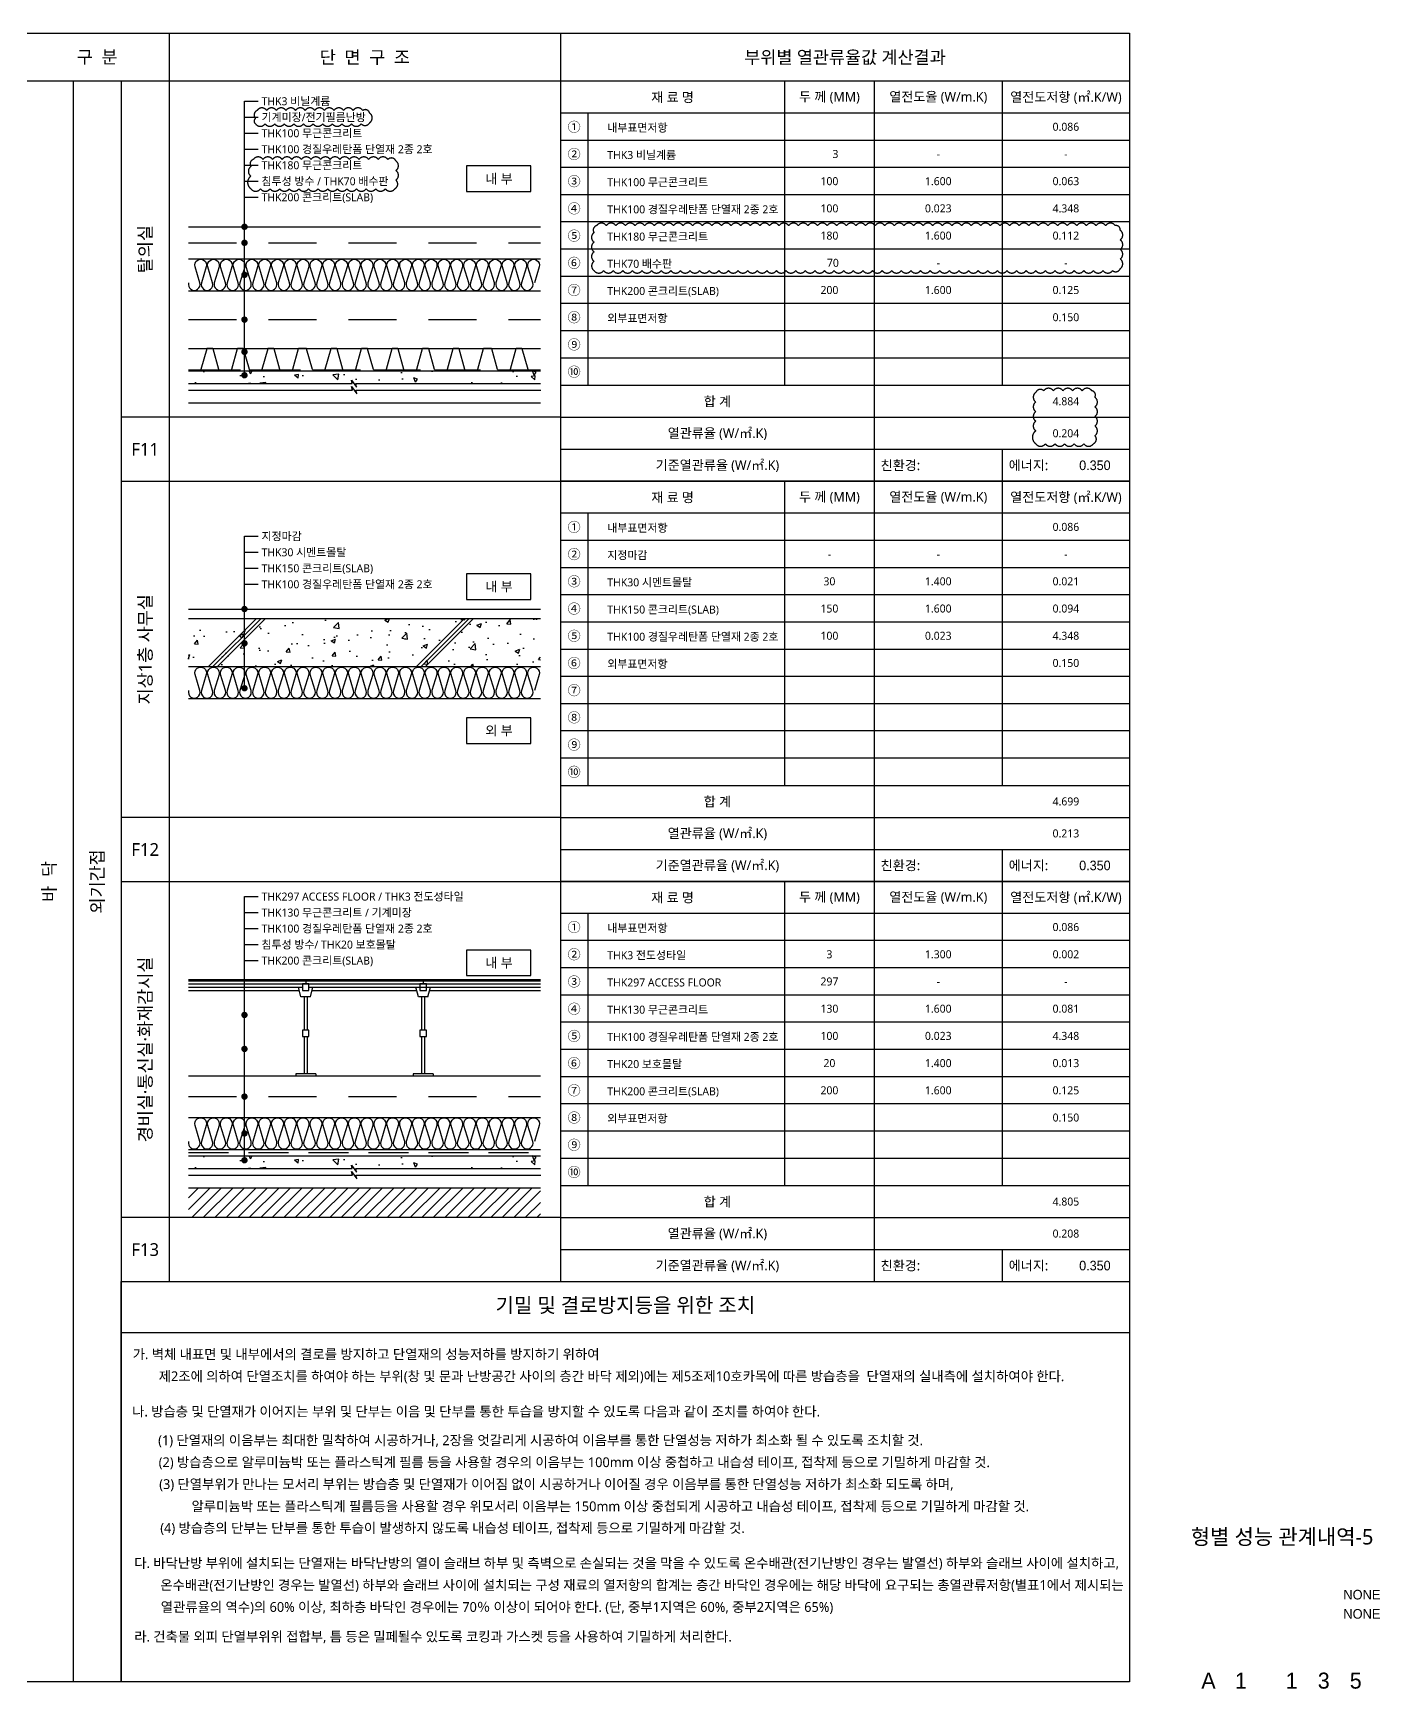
# Model space of a CAD drawing. Header units: millimetres. Extents: x 17329847 to 17386789, y -19727600 to -19720590.
# Drawn here: x 17366162 to 17370369, y -19726992 to -19721819 of the extents above; entities that cross this region are included whole.
import ezdxf
from ezdxf.enums import TextEntityAlignment as Align

# ---------------------------------------------------------------- set-up
doc = ezdxf.new("R2010")
doc.units = ezdxf.units.MM
doc.header["$LTSCALE"] = 100
doc.header["$MEASUREMENT"] = 0
for name, pattern in [('ACAD_ISO03W100', [30, 12, -18]), ('HID', [2.5, 1.5, -1]), ('HIDDEN', [0.375, 0.25, -0.125])]:
    doc.linetypes.add(name, pattern=pattern)
doc.layers.get('0').update_dxf_attribs({"linetype": 'CONTINUOUS'})
doc.layers.add('___2001120_친환경(대일) 수정사항', color=7, linetype='CONTINUOUS', true_color=0xf26722, plot=False)
for name, color, linetype in [('AA-MKXM', 7, 'CONTINUOUS'), ('AA-XXXX-TEXT', 3, 'CONTINUOUS'), ('ACCESS FLOOR', 9, 'CONTINUOUS'), ("CON'C", 2, 'CONTINUOUS'), ('FIN', 6, 'CONTINUOUS'), ('HAT', 253, 'CONTINUOUS'), ('INS', 8, 'CONTINUOUS'), ('LEADER', 7, 'CONTINUOUS'), ('SYM', 7, 'CONTINUOUS'), ('TEXT', 3, 'CONTINUOUS'), ('TEXT(실명)', 7, 'CONTINUOUS'), ('TEXT-TITLE', 6, 'CONTINUOUS'), ('TEXT-기입', 6, 'CONTINUOUS'), ('TEXT1-일반글씨', 3, 'CONTINUOUS'), ('TEXT2-제목', 7, 'CONTINUOUS'), ('wire-meshes', 1, 'CONTINUOUS'), ('도면폼', 7, 'CONTINUOUS'), ('방수', 1, 'HIDDEN'), ('배수판', 5, 'CONTINUOUS')]:
    doc.layers.add(name, color=color, linetype=linetype)
doc.layers.add('VE변경사항적용-20220616', color=10, linetype='CONTINUOUS', plot=False)
doc.styles.add('@나눔바른고딕', font='NanumBarunGothic.ttf')
doc.styles.add('CGS', font='cgse', dxfattribs={"bigfont": 'cgs'})
doc.styles.add('굴림', font='')
doc.styles.add('나눔바른고딕', font='NanumBarunGothic.ttf')
doc.styles.get('굴림').set_extended_font_data('Gulim')

# ---------------------------------------------------------------- blocks, each defined once
blk = doc.blocks.new('BOX1')
at = {"layer": '도면폼', "ltscale": 1000}
blk.add_line((1777.5, 1250), (0, 1250), dxfattribs=at)
at = {"layer": '도면폼', "color": 4, "ltscale": 1000}
for p, q in [((700, 1250), (700, 300)), ((980, 1250), (980, 0)), ((1380, 1250), (1380, 300)), ((1777.5, 1150), (0, 1150)), ((85, 1150), (85, 300)), ((0, 300), (1777.5, 300)), ((0, 200), (1777.5, 200)), ((0, 100), (1777.5, 100)), ((1380, 100), (1380, 0))]:
    blk.add_line(p, q, dxfattribs=at)
at = {"layer": '도면폼', "color": 8}
for p, q in [((1777.5, 1065), (0, 1065)), ((1777.5, 980), (0, 980)), ((1777.5, 895), (0, 895)), ((1777.5, 810), (0, 810)), ((1777.5, 725), (0, 725)), ((1777.5, 640), (0, 640)), ((1777.5, 555), (0, 555)), ((1777.5, 470), (0, 470)), ((1777.5, 385), (0, 385))]:
    blk.add_line(p, q, dxfattribs=at)
at = {"layer": 'TEXT1-일반글씨', "style": '나눔바른고딕'}
for s, p in [('재 료 명', (350, 1200)), ('두 께 (MM)', (840, 1200)), ('열전도율 (W/m.K)', (1180, 1200)), ('열전도저항 (㎡.K/W)', (1578.8, 1200)), ('①', (42.5, 1107.5)), ('②', (42.5, 1022.5)), ('③', (42.5, 937.5)), ('④', (42.5, 852.5)), ('⑤', (42.5, 767.5)), ('⑥', (42.5, 682.5)), ('⑦', (42.5, 597.5)), ('⑧', (42.5, 512.5)), ('⑨', (42.5, 427.5)), ('⑩', (42.5, 342.5)), ('합 계', (490, 250)), ('열관류율 (W/㎡.K)', (490, 150)), ('기준열관류율 (W/㎡.K)', (490, 50))]:
    blk.add_text(s, height=30, dxfattribs=at).set_placement(p, align=Align.MIDDLE)
for s, p in [('친환경:', (1000, 50)), ('에너지:', (1400, 50))]:
    blk.add_text(s, height=30, dxfattribs=at).set_placement(p, align=Align.MIDDLE_LEFT)

msp = doc.modelspace()

# ---------------------------------------------------------------- hatches: boundary and pattern name
at = {"layer": 'HAT', "linetype": 'Continuous'}
h = msp.add_hatch(dxfattribs=at)
h.set_pattern_fill('AR-CONC', color=256, scale=20, angle=90, style=0)
h.set_pattern_definition([(140, (17423896.49, -19683184.94), (12.55043, 143.45204), [15, -165]), (85, (17423896.49, -19683184.94), (-150.43843, -27.75027), [12, -132]), (190.4514, (17423897.54, -19683172.98), (-137.8879, 115.70188), [12.74804, -140.22842]), (136.1842, (17423856.49, -19683184.94), (33.1038, 213.4482), [22.5, -247.5]), (186.6356, (17423859.25, -19683167.15), (-194.8236, 186.93254), [19.12206, -210.3426]), (81.1842, (17423856.5, -19683184.94), (-194.8237, 186.9324), [18, -198]), (111, (17423866.49, -19683164.94), (80.52378, 119.38141), [15, -165]), (56, (17423866.49, -19683164.94), (-145.03, 48.66307), [12, -132]), (161.4514, (17423873.2, -19683154.99), (-64.5061, 168.04453), [12.74804, -140.22842]), (127.5, (17423896.49, -19683184.94), (-66.57877, 2.43197), [0, -130.4, 0, -134, 0, -132.5]), (97.5, (17423896.49, -19683184.94), (-78.88234, 52.61391), [0, -76.4, 0, -127.4, 0, -50.5]), (57.5, (17423896.49, -19683229.54), (4.510974, 106.764487), [0, -50, 0, -156, 0, -207]), (47.5, (17423896.49, -19683249.54), (-20.021, 116.63723), [0, -65, 0, -103.6, 0, -147])])
h.paths.add_polyline_path([(17367170, -19722914), (17367747.4, -19722914), (17367747.4, -19722874.3), (17366647.4, -19722874.3), (17366647.4, -19722914), (17367159.2, -19722914), (17367156.5, -19722903), (17367172.7, -19722925)])
h = msp.add_hatch(dxfattribs=at)
h.set_pattern_fill('AR-CONC', color=256, scale=20, style=0)
h.set_pattern_definition([(50, (17407724.85, -19781046.85), (143.45204, -12.55043), [15, -165]), (355, (17407724.85, -19781046.85), (-27.75027, 150.43843), [12, -132]), (100.4514, (17407736.81, -19781047.9), (115.70188, 137.8879), [12.74804, -140.22842]), (46.1842, (17407724.85, -19781006.85), (213.4482, -33.1038), [22.5, -247.5]), (96.6356, (17407742.64, -19781009.6), (186.93254, 194.8236), [19.12206, -210.3426]), (351.1842, (17407724.85, -19781006.85), (186.9324, 194.8237), [18, -198]), (21, (17407744.85, -19781016.85), (119.38141, -80.52378), [15, -165]), (326, (17407744.85, -19781016.85), (48.66307, 145.03), [12, -132]), (71.4514, (17407754.8, -19781023.56), (168.04453, 64.5061), [12.74804, -140.22842]), (37.5, (17407724.853, -19781046.85), (2.43197, 66.57877), [0, -130.4, 0, -134, 0, -132.5]), (7.5, (17407724.85, -19781046.85), (52.61391, 78.88234), [0, -76.4, 0, -127.4, 0, -50.5]), (327.5, (17407680.253, -19781046.85), (106.764487, -4.510974), [0, -50, 0, -156, 0, -207]), (317.5, (17407660.25, -19781046.85), (116.63723, 20.021), [0, -65, 0, -103.6, 0, -147])])
h.paths.add_polyline_path([(17367747.4, -19723648.3), (17367747.4, -19723798.3), (17366647.4, -19723798.3), (17366647.4, -19723648.3)])
h = msp.add_hatch(dxfattribs=at)
h.set_pattern_fill('AR-CONC', color=256, scale=20, angle=90, style=0)
h.set_pattern_definition([(140, (17423896.49, -19685637.15), (12.55043, 143.45204), [15, -165]), (85, (17423896.49, -19685637.15), (-150.43843, -27.75027), [12, -132]), (190.4514, (17423897.54, -19685625.2), (-137.8879, 115.70188), [12.74804, -140.22842]), (136.1842, (17423856.49, -19685637.15), (33.1038, 213.4482), [22.5, -247.5]), (186.6356, (17423859.25, -19685619.36), (-194.8236, 186.93254), [19.12206, -210.3426]), (81.1842, (17423856.5, -19685637.15), (-194.8237, 186.9324), [18, -198]), (111, (17423866.49, -19685617.15), (80.52378, 119.38141), [15, -165]), (56, (17423866.49, -19685617.15), (-145.03, 48.66307), [12, -132]), (161.4514, (17423873.2, -19685607.2), (-64.5061, 168.04453), [12.74804, -140.22842]), (127.5, (17423896.49, -19685637.15), (-66.57877, 2.43197), [0, -130.4, 0, -134, 0, -132.5]), (97.5, (17423896.49, -19685637.15), (-78.88234, 52.61391), [0, -76.4, 0, -127.4, 0, -50.5]), (57.5, (17423896.49, -19685681.75), (4.510974, 106.764487), [0, -50, 0, -156, 0, -207]), (47.5, (17423896.49, -19685701.75), (-20.021, 116.63723), [0, -65, 0, -103.6, 0, -147])])
h.paths.add_polyline_path([(17367170, -19725366.2), (17367747.4, -19725366.2), (17367747.4, -19725326.5), (17366647.4, -19725326.5), (17366647.4, -19725366.2), (17367159.2, -19725366.2), (17367156.5, -19725355.2), (17367172.7, -19725377.2)])
at = {"layer": 'HAT', "ltscale": 1000}
h = msp.add_hatch(dxfattribs=at)
h.set_pattern_fill('ANSI31', color=256, scale=8)
h.set_pattern_definition([(45, (-610.163, 950.63), (-17.960512242, 17.960512242), [])])
h.paths.add_polyline_path([(17367747.4, -19725426.5), (17366647.4, -19725426.5), (17366647.4, -19725519.3), (17367747.4, -19725519.3)])

# ---------------------------------------------------------------- linework, layer by layer
at = {"color": 2, "ltscale": 0.1}
for points in [[(17366647.4, -19722874.3), (17367747.4, -19722874.3)], [(17366647.4, -19725326.5), (17367747.4, -19725326.5)]]:
    msp.add_lwpolyline(points, dxfattribs=at)
at = {"color": 7}
msp.add_lwpolyline([(17366437.4, -19725719.3), (17369587.4, -19725719.3), (17369587.4, -19726969.3), (17366437.4, -19726969.3)], close=True, dxfattribs=at)
msp.add_lwpolyline([(17369587.4, -19725879.3), (17366437.4, -19725879.3)], dxfattribs=at)
at = {"layer": '___2001120_친환경(대일) 수정사항', "ltscale": 1000}
msp.add_lwpolyline([(17366437.4, -19725719.3), (17369587.4, -19725719.3), (17369587.4, -19726969.3), (17366437.4, -19726969.3)], close=True, dxfattribs=at)
at = {"layer": 'AA-MKXM', "color": 7}
for points in [[(17367516.5, -19722314.3), (17367717.4, -19722314.3), (17367717.4, -19722234.3), (17367516.5, -19722234.3)], [(17367516.5, -19723588.3), (17367717.4, -19723588.3), (17367717.4, -19723508.3), (17367516.5, -19723508.3)], [(17367516.5, -19724038.3), (17367717.4, -19724038.3), (17367717.4, -19723958.3), (17367516.5, -19723958.3)], [(17367516.5, -19724763.6), (17367717.4, -19724763.6), (17367717.4, -19724683.6), (17367516.5, -19724683.6)]]:
    msp.add_lwpolyline(points, close=True, dxfattribs=at)
at = {"layer": 'ACCESS FLOOR'}
for p, q in [((17367747.4, -19724776.5), (17366647.4, -19724776.5)), ((17366647.4, -19724779.5), (17367747.4, -19724779.5)), ((17367014, -19724779.5), (17367014, -19724789.5)), ((17367380.7, -19724779.5), (17367380.7, -19724789.5)), ((17366647.4, -19724789.5), (17367747.4, -19724789.5)), ((17366647.4, -19724799.5), (17367004, -19724799.5)), ((17366647.4, -19724810.1), (17366994.2, -19724810.1)), ((17366999, -19724829.5), (17366991.5, -19724799.5)), ((17367029, -19724829.5), (17366999, -19724829.5)), ((17367004, -19724789.5), (17367004, -19724810.1)), ((17367024, -19724789.5), (17367004, -19724789.5)), ((17367004, -19724810.1), (17367024, -19724810.1)), ((17367009, -19724829.5), (17367009, -19724933.6)), ((17367019, -19724933.6), (17367019, -19724829.5)), ((17367024, -19724810.1), (17367024, -19724789.5)), ((17367024, -19724799.5), (17367747.4, -19724799.5)), ((17367029, -19724829.5), (17367036.5, -19724799.5)), ((17367033.9, -19724810.1), (17367360.9, -19724810.1)), ((17367365.7, -19724829.5), (17367358.2, -19724799.5)), ((17367395.7, -19724829.5), (17367365.7, -19724829.5)), ((17367370.7, -19724789.5), (17367370.7, -19724810.1)), ((17367390.7, -19724789.5), (17367370.7, -19724789.5)), ((17367370.7, -19724810.1), (17367390.7, -19724810.1)), ((17367375.7, -19724829.5), (17367375.7, -19724933.6)), ((17367385.7, -19724933.6), (17367385.7, -19724829.5)), ((17367390.7, -19724810.1), (17367390.7, -19724789.5)), ((17367395.7, -19724829.5), (17367403.2, -19724799.5)), ((17367400.6, -19724810.1), (17367747.4, -19724810.1)), ((17367004, -19724933.6), (17367004, -19724954.2)), ((17367024, -19724933.6), (17367004, -19724933.6)), ((17367024, -19724954.2), (17367024, -19724933.6)), ((17367370.7, -19724933.6), (17367370.7, -19724954.2)), ((17367390.7, -19724933.6), (17367370.7, -19724933.6)), ((17367390.7, -19724954.2), (17367390.7, -19724933.6)), ((17367004, -19724954.2), (17367024, -19724954.2)), ((17367009, -19724954.2), (17367009, -19725070.4)), ((17367019, -19725070.4), (17367019, -19724954.2)), ((17367370.7, -19724954.2), (17367390.7, -19724954.2)), ((17367375.7, -19724954.2), (17367375.7, -19725070.4)), ((17367385.7, -19725070.4), (17367385.7, -19724954.2)), ((17366982.5, -19725070.4), (17366982.5, -19725076.5)), ((17367045.5, -19725070.4), (17366982.5, -19725070.4)), ((17367045.5, -19725070.4), (17367045.5, -19725076.5)), ((17367349.2, -19725070.4), (17367349.2, -19725076.5)), ((17367412.2, -19725070.4), (17367349.2, -19725070.4)), ((17367412.2, -19725070.4), (17367412.2, -19725076.5))]:
    msp.add_line(p, q, dxfattribs=at)
at = {"layer": "CON'C"}
for p, q in [((17366647.4, -19722974.3), (17367747.4, -19722974.3)), ((17366647.4, -19725426.5), (17367747.4, -19725426.5))]:
    msp.add_line(p, q, dxfattribs=at)
for points in [[(17366647.4, -19723648.3), (17367747.4, -19723648.3)], [(17366647.4, -19723798.3), (17367747.4, -19723798.3)]]:
    msp.add_lwpolyline(points, dxfattribs=at)
at = {"layer": 'FIN'}
for points in [[(17366647.4, -19722424.3), (17367747.4, -19722424.3)], [(17366647.4, -19722624.3), (17367747.4, -19722624.3)], [(17366647.4, -19722804.3), (17367747.4, -19722804.3)], [(17366647.4, -19723618.3), (17367747.4, -19723618.3)], [(17366647.4, -19725076.5), (17367747.4, -19725076.5)]]:
    msp.add_lwpolyline(points, dxfattribs=at)
at = {"layer": 'HAT', "linetype": 'Continuous'}
for p, q in [((17366710, -19723798.3), (17366860, -19723648.3)), ((17366724.2, -19723798.3), (17366874.2, -19723648.3)), ((17366738.3, -19723798.3), (17366888.3, -19723648.3)), ((17367359.9, -19723798.3), (17367509.9, -19723648.3)), ((17367374.1, -19723798.3), (17367524.1, -19723648.3)), ((17367388.2, -19723798.3), (17367538.2, -19723648.3))]:
    msp.add_line(p, q, dxfattribs=at)
at = {"layer": 'INS'}
for points in [[(17366647.4, -19722524.3), (17367747.4, -19722524.3)], [(17366647.4, -19723898.3), (17367747.4, -19723898.3)], [(17366647.4, -19725206.5), (17367747.4, -19725206.5)], [(17366647.4, -19725306.5), (17367747.4, -19725306.5)]]:
    msp.add_lwpolyline(points, dxfattribs=at)
for points in [[(17366648.2, -19722599.3, 1.344031), (17366683.2, -19722599.3), (17366668.2, -19722549.3, -1.344031), (17366703.2, -19722549.3), (17366688.2, -19722599.3)], [(17366688.2, -19722599.3, 1.344031), (17366723.2, -19722599.3), (17366708.2, -19722549.3, -1.344031), (17366743.2, -19722549.3), (17366728.2, -19722599.3)], [(17366728.2, -19722599.3, 1.344031), (17366763.2, -19722599.3), (17366748.2, -19722549.3, -1.344031), (17366783.2, -19722549.3), (17366768.2, -19722599.3)], [(17366768.2, -19722599.3, 1.344031), (17366803.2, -19722599.3), (17366788.2, -19722549.3, -1.344031), (17366823.2, -19722549.3), (17366808.2, -19722599.3)], [(17366808.2, -19722599.3, 1.344031), (17366843.2, -19722599.3), (17366828.2, -19722549.3, -1.344031), (17366863.2, -19722549.3), (17366848.2, -19722599.3)], [(17366848.2, -19722599.3, 1.344031), (17366883.2, -19722599.3), (17366868.2, -19722549.3, -1.344031), (17366903.2, -19722549.3), (17366888.2, -19722599.3)], [(17366888.2, -19722599.3, 1.344031), (17366923.2, -19722599.3), (17366908.2, -19722549.3, -1.344031), (17366943.2, -19722549.3), (17366928.2, -19722599.3)], [(17366928.2, -19722599.3, 1.344031), (17366963.2, -19722599.3), (17366948.2, -19722549.3, -1.344031), (17366983.2, -19722549.3), (17366968.2, -19722599.3)], [(17366968.2, -19722599.3, 1.344031), (17367003.2, -19722599.3), (17366988.2, -19722549.3, -1.344031), (17367023.2, -19722549.3), (17367008.2, -19722599.3)], [(17367008.2, -19722599.3, 1.344031), (17367043.2, -19722599.3), (17367028.2, -19722549.3, -1.344031), (17367063.2, -19722549.3), (17367048.2, -19722599.3)], [(17367048.2, -19722599.3, 1.344031), (17367083.2, -19722599.3), (17367068.2, -19722549.3, -1.344031), (17367103.2, -19722549.3), (17367088.2, -19722599.3)], [(17367088.2, -19722599.3, 1.344031), (17367123.2, -19722599.3), (17367108.2, -19722549.3, -1.344031), (17367143.2, -19722549.3), (17367128.2, -19722599.3)], [(17367128.2, -19722599.3, 1.344031), (17367163.2, -19722599.3), (17367148.2, -19722549.3, -1.344031), (17367183.2, -19722549.3), (17367168.2, -19722599.3)], [(17367168.2, -19722599.3, 1.344031), (17367203.2, -19722599.3), (17367188.2, -19722549.3, -1.344031), (17367223.2, -19722549.3), (17367208.2, -19722599.3)], [(17367208.2, -19722599.3, 1.344031), (17367243.2, -19722599.3), (17367228.2, -19722549.3, -1.344031), (17367263.2, -19722549.3), (17367248.2, -19722599.3)], [(17367248.2, -19722599.3, 1.344031), (17367283.2, -19722599.3), (17367268.2, -19722549.3, -1.344031), (17367303.2, -19722549.3), (17367288.2, -19722599.3)], [(17367288.2, -19722599.3, 1.344031), (17367323.2, -19722599.3), (17367308.2, -19722549.3, -1.344031), (17367343.2, -19722549.3), (17367328.2, -19722599.3)], [(17367328.2, -19722599.3, 1.344031), (17367363.2, -19722599.3), (17367348.2, -19722549.3, -1.344031), (17367383.2, -19722549.3), (17367368.2, -19722599.3)], [(17367368.2, -19722599.3, 1.344031), (17367403.2, -19722599.3), (17367388.2, -19722549.3, -1.344031), (17367423.2, -19722549.3), (17367408.2, -19722599.3)], [(17367408.2, -19722599.3, 1.344031), (17367443.2, -19722599.3), (17367428.2, -19722549.3, -1.344031), (17367463.2, -19722549.3), (17367448.2, -19722599.3)], [(17367448.2, -19722599.3, 1.344031), (17367483.2, -19722599.3), (17367468.2, -19722549.3, -1.344031), (17367503.2, -19722549.3), (17367488.2, -19722599.3)], [(17367488.2, -19722599.3, 1.344031), (17367523.2, -19722599.3), (17367508.2, -19722549.3, -1.344031), (17367543.2, -19722549.3), (17367528.2, -19722599.3)], [(17367528.2, -19722599.3, 1.344031), (17367563.2, -19722599.3), (17367548.2, -19722549.3, -1.344031), (17367583.2, -19722549.3), (17367568.2, -19722599.3)], [(17367568.2, -19722599.3, 1.344031), (17367603.2, -19722599.3), (17367588.2, -19722549.3, -1.344031), (17367623.2, -19722549.3), (17367608.2, -19722599.3)], [(17367608.2, -19722599.3, 1.344031), (17367643.2, -19722599.3), (17367628.2, -19722549.3, -1.344031), (17367663.2, -19722549.3), (17367648.2, -19722599.3)], [(17367648.2, -19722599.3, 1.344031), (17367683.2, -19722599.3), (17367668.2, -19722549.3, -1.344031), (17367703.2, -19722549.3), (17367688.2, -19722599.3)], [(17367688.2, -19722599.3, 1.344031), (17367723.2, -19722599.3), (17367708.2, -19722549.3, -1.344031), (17367743.2, -19722549.3), (17367728.2, -19722599.3)], [(17366648.2, -19723873.3, 1.344031), (17366683.2, -19723873.3), (17366668.2, -19723823.3, -1.344031), (17366703.2, -19723823.3), (17366688.2, -19723873.3)], [(17366688.2, -19723873.3, 1.344031), (17366723.2, -19723873.3), (17366708.2, -19723823.3, -1.344031), (17366743.2, -19723823.3), (17366728.2, -19723873.3)], [(17366728.2, -19723873.3, 1.344031), (17366763.2, -19723873.3), (17366748.2, -19723823.3, -1.344031), (17366783.2, -19723823.3), (17366768.2, -19723873.3)], [(17366768.2, -19723873.3, 1.344031), (17366803.2, -19723873.3), (17366788.2, -19723823.3, -1.344031), (17366823.2, -19723823.3), (17366808.2, -19723873.3)], [(17366808.2, -19723873.3, 1.344031), (17366843.2, -19723873.3), (17366828.2, -19723823.3, -1.344031), (17366863.2, -19723823.3), (17366848.2, -19723873.3)], [(17366848.2, -19723873.3, 1.344031), (17366883.2, -19723873.3), (17366868.2, -19723823.3, -1.344031), (17366903.2, -19723823.3), (17366888.2, -19723873.3)], [(17366888.2, -19723873.3, 1.344031), (17366923.2, -19723873.3), (17366908.2, -19723823.3, -1.344031), (17366943.2, -19723823.3), (17366928.2, -19723873.3)], [(17366928.2, -19723873.3, 1.344031), (17366963.2, -19723873.3), (17366948.2, -19723823.3, -1.344031), (17366983.2, -19723823.3), (17366968.2, -19723873.3)], [(17366968.2, -19723873.3, 1.344031), (17367003.2, -19723873.3), (17366988.2, -19723823.3, -1.344031), (17367023.2, -19723823.3), (17367008.2, -19723873.3)], [(17367008.2, -19723873.3, 1.344031), (17367043.2, -19723873.3), (17367028.2, -19723823.3, -1.344031), (17367063.2, -19723823.3), (17367048.2, -19723873.3)], [(17367048.2, -19723873.3, 1.344031), (17367083.2, -19723873.3), (17367068.2, -19723823.3, -1.344031), (17367103.2, -19723823.3), (17367088.2, -19723873.3)], [(17367088.2, -19723873.3, 1.344031), (17367123.2, -19723873.3), (17367108.2, -19723823.3, -1.344031), (17367143.2, -19723823.3), (17367128.2, -19723873.3)], [(17367128.2, -19723873.3, 1.344031), (17367163.2, -19723873.3), (17367148.2, -19723823.3, -1.344031), (17367183.2, -19723823.3), (17367168.2, -19723873.3)], [(17367168.2, -19723873.3, 1.344031), (17367203.2, -19723873.3), (17367188.2, -19723823.3, -1.344031), (17367223.2, -19723823.3), (17367208.2, -19723873.3)], [(17367208.2, -19723873.3, 1.344031), (17367243.2, -19723873.3), (17367228.2, -19723823.3, -1.344031), (17367263.2, -19723823.3), (17367248.2, -19723873.3)], [(17367248.2, -19723873.3, 1.344031), (17367283.2, -19723873.3), (17367268.2, -19723823.3, -1.344031), (17367303.2, -19723823.3), (17367288.2, -19723873.3)], [(17367288.2, -19723873.3, 1.344031), (17367323.2, -19723873.3), (17367308.2, -19723823.3, -1.344031), (17367343.2, -19723823.3), (17367328.2, -19723873.3)], [(17367328.2, -19723873.3, 1.344031), (17367363.2, -19723873.3), (17367348.2, -19723823.3, -1.344031), (17367383.2, -19723823.3), (17367368.2, -19723873.3)], [(17367368.2, -19723873.3, 1.344031), (17367403.2, -19723873.3), (17367388.2, -19723823.3, -1.344031), (17367423.2, -19723823.3), (17367408.2, -19723873.3)], [(17367408.2, -19723873.3, 1.344031), (17367443.2, -19723873.3), (17367428.2, -19723823.3, -1.344031), (17367463.2, -19723823.3), (17367448.2, -19723873.3)], [(17367448.2, -19723873.3, 1.344031), (17367483.2, -19723873.3), (17367468.2, -19723823.3, -1.344031), (17367503.2, -19723823.3), (17367488.2, -19723873.3)], [(17367488.2, -19723873.3, 1.344031), (17367523.2, -19723873.3), (17367508.2, -19723823.3, -1.344031), (17367543.2, -19723823.3), (17367528.2, -19723873.3)], [(17367528.2, -19723873.3, 1.344031), (17367563.2, -19723873.3), (17367548.2, -19723823.3, -1.344031), (17367583.2, -19723823.3), (17367568.2, -19723873.3)], [(17367568.2, -19723873.3, 1.344031), (17367603.2, -19723873.3), (17367588.2, -19723823.3, -1.344031), (17367623.2, -19723823.3), (17367608.2, -19723873.3)], [(17367608.2, -19723873.3, 1.344031), (17367643.2, -19723873.3), (17367628.2, -19723823.3, -1.344031), (17367663.2, -19723823.3), (17367648.2, -19723873.3)], [(17367648.2, -19723873.3, 1.344031), (17367683.2, -19723873.3), (17367668.2, -19723823.3, -1.344031), (17367703.2, -19723823.3), (17367688.2, -19723873.3)], [(17367688.2, -19723873.3, 1.344031), (17367723.2, -19723873.3), (17367708.2, -19723823.3, -1.344031), (17367743.2, -19723823.3), (17367728.2, -19723873.3)], [(17366648.2, -19725281.5, 1.344031), (17366683.2, -19725281.5), (17366668.2, -19725231.5, -1.344031), (17366703.2, -19725231.5), (17366688.2, -19725281.5)], [(17366688.2, -19725281.5, 1.344031), (17366723.2, -19725281.5), (17366708.2, -19725231.5, -1.344031), (17366743.2, -19725231.5), (17366728.2, -19725281.5)], [(17366728.2, -19725281.5, 1.344031), (17366763.2, -19725281.5), (17366748.2, -19725231.5, -1.344031), (17366783.2, -19725231.5), (17366768.2, -19725281.5)], [(17366768.2, -19725281.5, 1.344031), (17366803.2, -19725281.5), (17366788.2, -19725231.5, -1.344031), (17366823.2, -19725231.5), (17366808.2, -19725281.5)], [(17366808.2, -19725281.5, 1.344031), (17366843.2, -19725281.5), (17366828.2, -19725231.5, -1.344031), (17366863.2, -19725231.5), (17366848.2, -19725281.5)], [(17366848.2, -19725281.5, 1.344031), (17366883.2, -19725281.5), (17366868.2, -19725231.5, -1.344031), (17366903.2, -19725231.5), (17366888.2, -19725281.5)], [(17366888.2, -19725281.5, 1.344031), (17366923.2, -19725281.5), (17366908.2, -19725231.5, -1.344031), (17366943.2, -19725231.5), (17366928.2, -19725281.5)], [(17366928.2, -19725281.5, 1.344031), (17366963.2, -19725281.5), (17366948.2, -19725231.5, -1.344031), (17366983.2, -19725231.5), (17366968.2, -19725281.5)], [(17366968.2, -19725281.5, 1.344031), (17367003.2, -19725281.5), (17366988.2, -19725231.5, -1.344031), (17367023.2, -19725231.5), (17367008.2, -19725281.5)], [(17367008.2, -19725281.5, 1.344031), (17367043.2, -19725281.5), (17367028.2, -19725231.5, -1.344031), (17367063.2, -19725231.5), (17367048.2, -19725281.5)], [(17367048.2, -19725281.5, 1.344031), (17367083.2, -19725281.5), (17367068.2, -19725231.5, -1.344031), (17367103.2, -19725231.5), (17367088.2, -19725281.5)], [(17367088.2, -19725281.5, 1.344031), (17367123.2, -19725281.5), (17367108.2, -19725231.5, -1.344031), (17367143.2, -19725231.5), (17367128.2, -19725281.5)], [(17367128.2, -19725281.5, 1.344031), (17367163.2, -19725281.5), (17367148.2, -19725231.5, -1.344031), (17367183.2, -19725231.5), (17367168.2, -19725281.5)], [(17367168.2, -19725281.5, 1.344031), (17367203.2, -19725281.5), (17367188.2, -19725231.5, -1.344031), (17367223.2, -19725231.5), (17367208.2, -19725281.5)], [(17367208.2, -19725281.5, 1.344031), (17367243.2, -19725281.5), (17367228.2, -19725231.5, -1.344031), (17367263.2, -19725231.5), (17367248.2, -19725281.5)], [(17367248.2, -19725281.5, 1.344031), (17367283.2, -19725281.5), (17367268.2, -19725231.5, -1.344031), (17367303.2, -19725231.5), (17367288.2, -19725281.5)], [(17367288.2, -19725281.5, 1.344031), (17367323.2, -19725281.5), (17367308.2, -19725231.5, -1.344031), (17367343.2, -19725231.5), (17367328.2, -19725281.5)], [(17367328.2, -19725281.5, 1.344031), (17367363.2, -19725281.5), (17367348.2, -19725231.5, -1.344031), (17367383.2, -19725231.5), (17367368.2, -19725281.5)], [(17367368.2, -19725281.5, 1.344031), (17367403.2, -19725281.5), (17367388.2, -19725231.5, -1.344031), (17367423.2, -19725231.5), (17367408.2, -19725281.5)], [(17367408.2, -19725281.5, 1.344031), (17367443.2, -19725281.5), (17367428.2, -19725231.5, -1.344031), (17367463.2, -19725231.5), (17367448.2, -19725281.5)], [(17367448.2, -19725281.5, 1.344031), (17367483.2, -19725281.5), (17367468.2, -19725231.5, -1.344031), (17367503.2, -19725231.5), (17367488.2, -19725281.5)], [(17367488.2, -19725281.5, 1.344031), (17367523.2, -19725281.5), (17367508.2, -19725231.5, -1.344031), (17367543.2, -19725231.5), (17367528.2, -19725281.5)], [(17367528.2, -19725281.5, 1.344031), (17367563.2, -19725281.5), (17367548.2, -19725231.5, -1.344031), (17367583.2, -19725231.5), (17367568.2, -19725281.5)], [(17367568.2, -19725281.5, 1.344031), (17367603.2, -19725281.5), (17367588.2, -19725231.5, -1.344031), (17367623.2, -19725231.5), (17367608.2, -19725281.5)], [(17367608.2, -19725281.5, 1.344031), (17367643.2, -19725281.5), (17367628.2, -19725231.5, -1.344031), (17367663.2, -19725231.5), (17367648.2, -19725281.5)], [(17367648.2, -19725281.5, 1.344031), (17367683.2, -19725281.5), (17367668.2, -19725231.5, -1.344031), (17367703.2, -19725231.5), (17367688.2, -19725281.5)], [(17367688.2, -19725281.5, 1.344031), (17367723.2, -19725281.5), (17367708.2, -19725231.5, -1.344031), (17367743.2, -19725231.5), (17367728.2, -19725281.5)]]:
    msp.add_lwpolyline(points, format="xyb", dxfattribs=at)
at = {"layer": 'LEADER'}
for p, q in [((17366822.6, -19722888.1), (17366822.6, -19722032.1)), ((17366822.6, -19722032.1), (17366865.8, -19722032.1)), ((17366822.6, -19722082.1), (17366865.8, -19722082.1)), ((17366822.6, -19722132.1), (17366865.8, -19722132.1)), ((17366822.6, -19722182.1), (17366865.8, -19722182.1)), ((17366822.6, -19722232.1), (17366865.8, -19722232.1)), ((17366822.6, -19722282.1), (17366865.8, -19722282.1)), ((17366822.6, -19722332.1), (17366865.8, -19722332.1)), ((17366822.6, -19723865.8), (17366822.6, -19723391.1)), ((17366822.6, -19723391.1), (17366865.8, -19723391.1)), ((17366822.6, -19723441.1), (17366865.8, -19723441.1)), ((17366822.6, -19723491.1), (17366865.8, -19723491.1)), ((17366822.6, -19723541.1), (17366865.8, -19723541.1)), ((17366822.6, -19725330.3), (17366822.6, -19724516.6)), ((17366822.6, -19724516.6), (17366865.8, -19724516.6)), ((17366822.6, -19724566.6), (17366865.8, -19724566.6)), ((17366822.6, -19724616.6), (17366865.8, -19724616.6)), ((17366822.6, -19724666.6), (17366865.8, -19724666.6)), ((17366822.6, -19724716.6), (17366865.8, -19724716.6))]:
    msp.add_line(p, q, dxfattribs=at)
at = {"layer": 'SYM', "ltscale": 1000}
for points in [[(17366647.4, -19722914), (17367159.2, -19722914), (17367156.5, -19722903), (17367172.7, -19722925), (17367170, -19722914), (17367747.4, -19722914)], [(17366648.2, -19722934.7), (17367159.9, -19722934.7), (17367157.2, -19722923.7), (17367173.4, -19722945.7), (17367170.7, -19722934.7), (17367748.2, -19722934.7)], [(17366647.4, -19725366.2), (17367159.2, -19725366.2), (17367156.5, -19725355.2), (17367172.7, -19725377.2), (17367170, -19725366.2), (17367747.4, -19725366.2)], [(17366648.2, -19725386.9), (17367159.9, -19725386.9), (17367157.2, -19725375.9), (17367173.4, -19725397.9), (17367170.7, -19725386.9), (17367748.2, -19725386.9)]]:
    msp.add_lwpolyline(points, dxfattribs=at)
at = {"layer": 'TEXT(실명)', "const_width": 10}
for points in [[(17366822.6, -19722419.3, -1), (17366822.6, -19722429.3, -1)], [(17366822.6, -19722469.3, -1), (17366822.6, -19722479.3, -1)], [(17366822.6, -19722569.3, -1), (17366822.6, -19722579.3, -1)], [(17366822.6, -19722709.3, -1), (17366822.6, -19722719.3, -1)], [(17366822.6, -19722810.1, -1), (17366822.6, -19722820.1, -1)], [(17366822.6, -19722883.1, -1), (17366822.6, -19722893.1, -1)], [(17366822.6, -19723613.3, -1), (17366822.6, -19723623.3, -1)], [(17366822.6, -19723720.4, -1), (17366822.6, -19723730.4, -1)], [(17366822.6, -19723860.8, -1), (17366822.6, -19723870.8, -1)], [(17366822.6, -19724881.5, -1), (17366822.6, -19724891.5, -1)], [(17366822.6, -19724987.6, -1), (17366822.6, -19724997.6, -1)], [(17366822.6, -19725136.5, -1), (17366822.6, -19725146.5, -1)], [(17366822.6, -19725251.5, -1), (17366822.6, -19725261.5, -1)], [(17366822.6, -19725335.3, -1), (17366822.6, -19725345.3, -1)]]:
    msp.add_lwpolyline(points, format="xyb", close=True, dxfattribs=at)
at = {"layer": 'VE변경사항적용-20220616', "linetype": 'ACAD_ISO03W100'}
for points in [[(17366857, -19722102.5, 0.520567), (17366887, -19722102.5, 0.520567), (17366917, -19722102.5, 0.520567), (17366947, -19722102.5, 0.520567), (17366977, -19722102.5, 0.520567), (17367007, -19722102.5, 0.520567), (17367037, -19722102.5, 0.520567), (17367067, -19722102.5, 0.520567), (17367097, -19722102.5, 0.520567), (17367127, -19722102.5, 0.520567), (17367157, -19722102.5, 0.520567), (17367187, -19722102.5, 0.520567), (17367213.7, -19722099.2, 0.520567), (17367213.7, -19722069.2, 0.520567), (17367192.1, -19722060.7, 0.520567), (17367162.1, -19722060.7, 0.520567), (17367132.1, -19722060.7, 0.520567), (17367102.1, -19722060.7, 0.520567), (17367072.1, -19722060.7, 0.520567), (17367042.1, -19722060.7, 0.520567), (17367012.1, -19722060.7, 0.520567), (17366982.1, -19722060.7, 0.520567), (17366952.1, -19722060.7, 0.520567), (17366922.1, -19722060.7, 0.520567), (17366892.1, -19722060.7, 0.520567), (17366862.1, -19722060.7, 0.520567), (17366857, -19722085.6, 0.520567)], [(17366842.6, -19722305.4, 0.520567), (17366872.6, -19722305.4, 0.520567), (17366902.6, -19722305.4, 0.520567), (17366932.6, -19722305.4, 0.520567), (17366962.6, -19722305.4, 0.520567), (17366992.6, -19722305.4, 0.520567), (17367022.6, -19722305.4, 0.520567), (17367052.6, -19722305.4, 0.520567), (17367082.6, -19722305.4, 0.520567), (17367112.6, -19722305.4, 0.520567), (17367142.6, -19722305.4, 0.520567), (17367172.6, -19722305.4, 0.520567), (17367202.6, -19722305.4, 0.520567), (17367232.6, -19722305.4, 0.520567), (17367262.6, -19722305.4, 0.520567), (17367292.6, -19722305.4, 0.520567), (17367295.7, -19722278.5, 0.520567), (17367295.7, -19722248.5, 0.520567), (17367295.7, -19722218.5, 0.520567), (17367270.4, -19722213.9, 0.520567), (17367240.4, -19722213.9, 0.520567), (17367210.4, -19722213.9, 0.520567), (17367180.4, -19722213.9, 0.520567), (17367150.4, -19722213.9, 0.520567), (17367120.4, -19722213.9, 0.520567), (17367090.4, -19722213.9, 0.520567), (17367060.4, -19722213.9, 0.520567), (17367030.4, -19722213.9, 0.520567), (17367000.4, -19722213.9, 0.520567), (17366970.4, -19722213.9, 0.520567), (17366940.4, -19722213.9, 0.520567), (17366910.4, -19722213.9, 0.520567), (17366880.4, -19722213.9, 0.520567), (17366850.4, -19722213.9, 0.520567), (17366842.6, -19722236.1, 0.520567), (17366842.6, -19722266.1, 0.520567)], [(17367914.5, -19722561.1, 0.520567), (17367944.5, -19722561.1, 0.520567), (17367974.5, -19722561.1, 0.520567), (17368004.5, -19722561.1, 0.520567), (17368034.5, -19722561.1, 0.520567), (17368064.5, -19722561.1, 0.520567), (17368094.5, -19722561.1, 0.520567), (17368124.5, -19722561.1, 0.520567), (17368154.5, -19722561.1, 0.520567), (17368184.5, -19722561.1, 0.520567), (17368214.5, -19722561.1, 0.520567), (17368244.5, -19722561.1, 0.520567), (17368274.5, -19722561.1, 0.520567), (17368304.5, -19722561.1, 0.520567), (17368334.5, -19722561.1, 0.520567), (17368364.5, -19722561.1, 0.520567), (17368394.5, -19722561.1, 0.520567), (17368424.5, -19722561.1, 0.520567), (17368454.5, -19722561.1, 0.520567), (17368484.5, -19722561.1, 0.520567), (17368514.5, -19722561.1, 0.520567), (17368544.5, -19722561.1, 0.520567), (17368574.5, -19722561.1, 0.520567), (17368604.5, -19722561.1, 0.520567), (17368634.5, -19722561.1, 0.520567), (17368664.5, -19722561.1, 0.520567), (17368694.5, -19722561.1, 0.520567), (17368724.5, -19722561.1, 0.520567), (17368754.5, -19722561.1, 0.520567), (17368784.5, -19722561.1, 0.520567), (17368814.5, -19722561.1, 0.520567), (17368844.5, -19722561.1, 0.520567), (17368874.5, -19722561.1, 0.520567), (17368904.5, -19722561.1, 0.520567), (17368934.5, -19722561.1, 0.520567), (17368964.5, -19722561.1, 0.520567), (17368994.5, -19722561.1, 0.520567), (17369024.5, -19722561.1, 0.520567), (17369054.5, -19722561.1, 0.520567), (17369084.5, -19722561.1, 0.520567), (17369114.5, -19722561.1, 0.520567), (17369144.5, -19722561.1, 0.520567), (17369174.5, -19722561.1, 0.520567), (17369204.5, -19722561.1, 0.520567), (17369234.5, -19722561.1, 0.520567), (17369264.5, -19722561.1, 0.520567), (17369294.5, -19722561.1, 0.520567), (17369324.5, -19722561.1, 0.520567), (17369354.5, -19722561.1, 0.520567), (17369384.5, -19722561.1, 0.520567), (17369414.5, -19722561.1, 0.520567), (17369444.5, -19722561.1, 0.520567), (17369474.5, -19722561.1, 0.520567), (17369504.5, -19722561.1, 0.520567), (17369534.5, -19722561.1, 0.520567), (17369558.4, -19722555, 0.520567), (17369558.4, -19722525, 0.520567), (17369558.4, -19722495, 0.520567), (17369558.4, -19722465, 0.520567), (17369558.4, -19722435, 0.520567), (17369542.7, -19722420.7, 0.520567), (17369512.7, -19722420.7, 0.520567), (17369482.7, -19722420.7, 0.520567), (17369452.7, -19722420.7, 0.520567), (17369422.7, -19722420.7, 0.520567), (17369392.7, -19722420.7, 0.520567), (17369362.7, -19722420.7, 0.520567), (17369332.7, -19722420.7, 0.520567), (17369302.7, -19722420.7, 0.520567), (17369272.7, -19722420.7, 0.520567), (17369242.7, -19722420.7, 0.520567), (17369212.7, -19722420.7, 0.520567), (17369182.7, -19722420.7, 0.520567), (17369152.7, -19722420.7, 0.520567), (17369122.7, -19722420.7, 0.520567), (17369092.7, -19722420.7, 0.520567), (17369062.7, -19722420.7, 0.520567), (17369032.7, -19722420.7, 0.520567), (17369002.7, -19722420.7, 0.520567), (17368972.7, -19722420.7, 0.520567), (17368942.7, -19722420.7, 0.520567), (17368912.7, -19722420.7, 0.520567), (17368882.7, -19722420.7, 0.520567), (17368852.7, -19722420.7, 0.520567), (17368822.7, -19722420.7, 0.520567), (17368792.7, -19722420.7, 0.520567), (17368762.7, -19722420.7, 0.520567), (17368732.7, -19722420.7, 0.520567), (17368702.7, -19722420.7, 0.520567), (17368672.7, -19722420.7, 0.520567), (17368642.7, -19722420.7, 0.520567), (17368612.7, -19722420.7, 0.520567), (17368582.7, -19722420.7, 0.520567), (17368552.7, -19722420.7, 0.520567), (17368522.7, -19722420.7, 0.520567), (17368492.7, -19722420.7, 0.520567), (17368462.7, -19722420.7, 0.520567), (17368432.7, -19722420.7, 0.520567), (17368402.7, -19722420.7, 0.520567), (17368372.7, -19722420.7, 0.520567), (17368342.7, -19722420.7, 0.520567), (17368312.7, -19722420.7, 0.520567), (17368282.7, -19722420.7, 0.520567), (17368252.7, -19722420.7, 0.520567), (17368222.7, -19722420.7, 0.520567), (17368192.7, -19722420.7, 0.520567), (17368162.7, -19722420.7, 0.520567), (17368132.7, -19722420.7, 0.520567), (17368102.7, -19722420.7, 0.520567), (17368072.7, -19722420.7, 0.520567), (17368042.7, -19722420.7, 0.520567), (17368012.7, -19722420.7, 0.520567), (17367982.7, -19722420.7, 0.520567), (17367952.7, -19722420.7, 0.520567), (17367922.7, -19722420.7, 0.520567), (17367914.5, -19722442.4, 0.520567), (17367914.5, -19722472.4, 0.520567), (17367914.5, -19722502.4, 0.520567), (17367914.5, -19722532.4, 0.520567)], [(17369294.5, -19723102.1, 0.520567), (17369324.5, -19723102.1, 0.520567), (17369354.5, -19723102.1, 0.520567), (17369384.5, -19723102.1, 0.520567), (17369414.5, -19723102.1, 0.520567), (17369444.5, -19723102.1, 0.520567), (17369474.5, -19723102.1, 0.520567), (17369479.2, -19723076.8, 0.520567), (17369479.2, -19723046.8, 0.520567), (17369479.2, -19723016.8, 0.520567), (17369479.2, -19722986.8, 0.520567), (17369479.2, -19722956.8, 0.520567), (17369469.5, -19722936.5, 0.520567), (17369439.5, -19722936.5, 0.520567), (17369409.5, -19722936.5, 0.520567), (17369379.5, -19722936.5, 0.520567), (17369349.5, -19722936.5, 0.520567), (17369319.5, -19722936.5, 0.520567), (17369294.5, -19722941.6, 0.520567), (17369294.5, -19722971.6, 0.520567), (17369294.5, -19723001.6, 0.520567), (17369294.5, -19723031.6, 0.520567), (17369294.5, -19723061.6, 0.520567)]]:
    msp.add_lwpolyline(points, format="xyb", close=True, dxfattribs=at)
at = {"layer": 'wire-meshes', "linetype": 'HID'}
for points in [[(17366647.4, -19722474.3), (17367747.4, -19722474.3)], [(17366647.4, -19722714.3), (17367747.4, -19722714.3)], [(17366647.4, -19725141.5), (17367747.4, -19725141.5)]]:
    msp.add_lwpolyline(points, dxfattribs=at)
at = {"layer": '도면폼'}
for p, q in [((17366587.4, -19721819.3), (17366587.4, -19725719.3)), ((17367809.9, -19721819.3), (17367809.9, -19725719.3)), ((17369587.4, -19721969.3), (17366137.4, -19721969.3)), ((17366287.4, -19721969.3), (17366287.4, -19726969.3)), ((17366437.4, -19721969.3), (17366437.4, -19726969.3)), ((17366437.4, -19723219.3), (17369587.4, -19723219.3)), ((17366437.4, -19724469.3), (17369587.4, -19724469.3)), ((17366437.4, -19725719.3), (17369587.4, -19725719.3))]:
    msp.add_line(p, q, dxfattribs=at)
at = {"layer": '도면폼', "color": 4, "ltscale": 1000}
for p, q in [((17367809.9, -19723019.3), (17366437.4, -19723019.3)), ((17367809.9, -19724269.3), (17366437.4, -19724269.3)), ((17367809.9, -19725519.3), (17366437.4, -19725519.3))]:
    msp.add_line(p, q, dxfattribs=at)
at = {"layer": '도면폼', "ltscale": 1000}
msp.add_line((17366437.4, -19725719.3), (17369587.4, -19725719.3), dxfattribs=at)
at = {"layer": '도면폼'}
msp.add_lwpolyline([(17366137.4, -19721819.3), (17369587.4, -19721819.3), (17369587.4, -19726969.3), (17366137.4, -19726969.3)], close=True, dxfattribs=at)
at = {"layer": '방수', "ltscale": 5}
msp.add_line((17367747.4, -19722871.8), (17366647.4, -19722871.8), dxfattribs=at)
msp.add_lwpolyline([(17366647.4, -19725316.5), (17367747.4, -19725316.5)], dxfattribs=at)
at = {"layer": '배수판'}
msp.add_lwpolyline([(17367747.4, -19722871.8), (17367710.6, -19722871.8, -0.339788), (17367708.3, -19722870), (17367690.2, -19722806, 0.339788), (17367687.9, -19722804.3), (17367672.5, -19722804.3, 0.340285), (17367670.2, -19722806), (17367652.2, -19722870, -0.340285), (17367649.9, -19722871.8), (17367615.3, -19722871.8, -0.339788), (17367613, -19722870), (17367594.9, -19722806, 0.339788), (17367592.6, -19722804.3), (17367570.9, -19722804.3, 0.340285), (17367568.6, -19722806), (17367550.6, -19722870, -0.340285), (17367548.3, -19722871.8), (17367513.7, -19722871.8, -0.339788), (17367511.4, -19722870), (17367493.3, -19722806, 0.339788), (17367491, -19722804.3), (17367475.6, -19722804.3, 0.340285), (17367473.3, -19722806), (17367455.3, -19722870, -0.340285), (17367453, -19722871.8), (17367418.4, -19722871.8, -0.339788), (17367416.1, -19722870), (17367398, -19722806, 0.339788), (17367395.7, -19722804.3), (17367380.3, -19722804.3, 0.340285), (17367378, -19722806), (17367360, -19722870, -0.340285), (17367357.7, -19722871.8), (17367323.1, -19722871.8, -0.339788), (17367320.8, -19722870), (17367302.7, -19722806, 0.339788), (17367300.4, -19722804.3), (17367285, -19722804.3, 0.340285), (17367282.7, -19722806), (17367264.7, -19722870, -0.340285), (17367262.4, -19722871.8), (17367227.8, -19722871.8, -0.339788), (17367225.5, -19722870), (17367207.4, -19722806, 0.339788), (17367205.1, -19722804.3), (17367189.7, -19722804.3, 0.340285), (17367187.4, -19722806), (17367169.4, -19722870, -0.340285), (17367167.1, -19722871.8), (17367132.5, -19722871.8, -0.339788), (17367130.2, -19722870), (17367112.1, -19722806, 0.339788), (17367109.8, -19722804.3), (17367094.4, -19722804.3, 0.340285), (17367092.1, -19722806), (17367074.1, -19722870, -0.340285), (17367071.8, -19722871.8), (17367037.2, -19722871.8, -0.339788), (17367034.9, -19722870), (17367016.8, -19722806, 0.339788), (17367014.5, -19722804.3), (17366992.7, -19722804.3, 0.340285), (17366990.4, -19722806), (17366972.4, -19722870, -0.340285), (17366970.1, -19722871.8), (17366935.5, -19722871.8, -0.339788), (17366933.2, -19722870), (17366915.1, -19722806, 0.339788), (17366912.8, -19722804.3), (17366897.4, -19722804.3, 0.340285), (17366895.1, -19722806), (17366877.1, -19722870, -0.340285), (17366874.8, -19722871.8), (17366840.2, -19722871.8, -0.339788), (17366837.9, -19722870), (17366819.8, -19722806, 0.339788), (17366817.5, -19722804.3), (17366802.1, -19722804.3, 0.340285), (17366799.8, -19722806), (17366781.8, -19722870, -0.340285), (17366779.5, -19722871.8), (17366745, -19722871.8, -0.339788), (17366742.7, -19722870), (17366724.5, -19722806, 0.339788), (17366722.2, -19722804.3), (17366706.8, -19722804.3, 0.340285), (17366704.5, -19722806), (17366686.6, -19722870, -0.340285), (17366684.2, -19722871.8), (17366647.4, -19722871.8)], format="xyb", dxfattribs=at)

# ---------------------------------------------------------------- block references
at = {"color": 1}
msp.add_blockref('BOX1', (17367809.9, -19724469.3), dxfattribs=at)
at = {"layer": 'TEXT', "color": 3}
for p in [(17367809.9, -19723219.3), (17367809.9, -19725719.3)]:
    msp.add_blockref('BOX1', p, dxfattribs=at)

# ---------------------------------------------------------------- texts
at = {"layer": 'AA-XXXX-TEXT', "style": '@나눔바른고딕'}
for s, p in [('탈의실', (17366512.4, -19722494.3)), ('지상1층 사무실', (17366512.4, -19723744.3)), ('바  닥', (17366212.4, -19724469.3)), ('외기간접', (17366362.4, -19724469.3)), ('경비실·통신실·화재감시실', (17366512.4, -19724994.3))]:
    msp.add_text(s, height=40, rotation=90, dxfattribs=at).set_placement(p, align=Align.MIDDLE_CENTER)
at = {"layer": 'AA-XXXX-TEXT', "style": '나눔바른고딕'}
for s, p in [('F11', (17366512.4, -19723119.3)), ('F12', (17366512.4, -19724369.3)), ('F13', (17366512.4, -19725619.3))]:
    msp.add_text(s, height=40, dxfattribs=at).set_placement(p, align=Align.MIDDLE)
at = {"layer": 'TEXT', "style": '나눔바른고딕'}
for s, p in [('THK3 비닐계륨', (17366875.8, -19722032.1)), ('기계미장/전기필름난방', (17366875.8, -19722082.1)), ('THK100 무근콘크리트', (17366875.8, -19722132.1)), ('내부표면저항', (17367956, -19722114.9)), ('THK100 경질우레탄폼 단열재 2종 2호', (17366875.8, -19722182.1)), ('THK3 비닐계륨', (17367956, -19722199.9)), ('THK180 무근콘크리트', (17366875.8, -19722232.1)), ('침투성 방수 / THK70 배수판', (17366875.8, -19722282.1)), ('THK100 무근콘크리트', (17367956, -19722284.9)), ('THK200 콘크리트(SLAB)', (17366875.8, -19722332.1)), ('THK100 경질우레탄폼 단열재 2종 2호', (17367956, -19722369.9)), ('THK180 무근콘크리트', (17367956, -19722454.9)), ('THK70 배수판', (17367956, -19722539.9)), ('THK200 콘크리트(SLAB)', (17367956, -19722624.9)), ('외부표면저항', (17367956, -19722709.9)), ('지정마감', (17366875.8, -19723391.1)), ('내부표면저항', (17367956, -19723364.9)), ('THK30 시멘트몰탈', (17366875.8, -19723441.1)), ('지정마감', (17367956, -19723449.9)), ('THK150 콘크리트(SLAB)', (17366875.8, -19723491.1)), ('THK100 경질우레탄폼 단열재 2종 2호', (17366875.8, -19723541.1)), ('THK30 시멘트몰탈', (17367956, -19723534.9)), ('THK150 콘크리트(SLAB)', (17367956, -19723619.9)), ('THK100 경질우레탄폼 단열재 2종 2호', (17367956, -19723704.9)), ('외부표면저항', (17367956, -19723789.9)), ('THK297 ACCESS FLOOR / THK3 전도성타일', (17366875.8, -19724516.6)), ('THK130 무근콘크리트 / 기계미장', (17366875.8, -19724566.6)), ('THK100 경질우레탄폼 단열재 2종 2호', (17366875.8, -19724616.6)), ('내부표면저항', (17367956, -19724614.9)), ('침투성 방수/ THK20 보호몰탈', (17366875.8, -19724666.6)), ('THK200 콘크리트(SLAB)', (17366875.8, -19724716.6)), ('THK3 전도성타일', (17367956, -19724699.9)), ('THK297 ACCESS FLOOR', (17367956, -19724784.9)), ('THK130 무근콘크리트', (17367956, -19724869.9)), ('THK100 경질우레탄폼 단열재 2종 2호', (17367956, -19724954.9)), ('THK20 보호몰탈', (17367956, -19725039.9)), ('THK200 콘크리트(SLAB)', (17367956, -19725124.9)), ('외부표면저항', (17367956, -19725209.9))]:
    msp.add_text(s, height=25, dxfattribs=at).set_placement(p, align=Align.MIDDLE_LEFT)
for s, height, p in [('0.086', 25, (17369388.6, -19722111.8)), ('3', 25, (17368668.7, -19722196.8)), ('-', 25, (17368989.9, -19722196.8)), ('-', 25, (17369388.6, -19722196.8)), ('내 부', 30, (17367617.7, -19722274.3)), ('100', 25, (17368649.9, -19722281.8)), ('1.600', 25, (17368989.9, -19722281.8)), ('0.063', 25, (17369388.6, -19722281.8)), ('100', 25, (17368649.9, -19722366.8)), ('0.023', 25, (17368989.9, -19722366.8)), ('4.348', 25, (17369388.6, -19722366.8)), ('180', 25, (17368649.9, -19722451.8)), ('1.600', 25, (17368989.9, -19722451.8)), ('0.112', 25, (17369388.6, -19722451.8)), ('70', 25, (17368660.7, -19722536.8)), ('-', 25, (17368989.9, -19722536.8)), ('-', 25, (17369388.6, -19722536.8)), ('200', 25, (17368649.9, -19722621.8)), ('1.600', 25, (17368989.9, -19722621.8)), ('0.125', 25, (17369388.6, -19722621.8)), ('0.150', 25, (17369388.6, -19722706.8)), ('4.884', 25, (17369388.6, -19722969.3)), ('0.204', 25, (17369388.6, -19723069.3)), ('0.086', 25, (17369388.6, -19723361.8)), ('-', 25, (17368649.9, -19723446.8)), ('-', 25, (17368989.9, -19723446.8)), ('-', 25, (17369388.6, -19723446.8)), ('내 부', 30, (17367617.7, -19723548.3)), ('30', 25, (17368649.9, -19723531.8)), ('1.400', 25, (17368989.9, -19723531.8)), ('0.021', 25, (17369388.6, -19723531.8)), ('150', 25, (17368649.9, -19723616.8)), ('1.600', 25, (17368989.9, -19723616.8)), ('0.094', 25, (17369388.6, -19723616.8)), ('100', 25, (17368649.9, -19723701.8)), ('0.023', 25, (17368989.9, -19723701.8)), ('4.348', 25, (17369388.6, -19723701.8)), ('0.150', 25, (17369388.6, -19723786.8)), ('외 부', 30, (17367617.7, -19723998.3)), ('4.699', 25, (17369388.6, -19724219.3)), ('0.213', 25, (17369388.6, -19724319.3)), ('0.086', 25, (17369388.6, -19724611.8)), ('내 부', 30, (17367617.7, -19724723.6)), ('3', 25, (17368649.9, -19724696.8)), ('1.300', 25, (17368989.9, -19724696.8)), ('0.002', 25, (17369388.6, -19724696.8)), ('297', 25, (17368649.9, -19724781.8)), ('-', 25, (17368989.9, -19724781.8)), ('-', 25, (17369388.6, -19724781.8)), ('130', 25, (17368649.9, -19724866.8)), ('1.600', 25, (17368989.9, -19724866.8)), ('0.081', 25, (17369388.6, -19724866.8)), ('100', 25, (17368649.9, -19724951.8)), ('0.023', 25, (17368989.9, -19724951.8)), ('4.348', 25, (17369388.6, -19724951.8)), ('20', 25, (17368649.9, -19725036.8)), ('1.400', 25, (17368989.9, -19725036.8)), ('0.013', 25, (17369388.6, -19725036.8)), ('200', 25, (17368649.9, -19725121.8)), ('1.600', 25, (17368989.9, -19725121.8)), ('0.125', 25, (17369388.6, -19725121.8)), ('0.150', 25, (17369388.6, -19725206.8)), ('4.805', 25, (17369388.6, -19725469.3)), ('0.208', 25, (17369388.6, -19725569.3))]:
    msp.add_text(s, height=height, dxfattribs=at).set_placement(p, align=Align.MIDDLE_CENTER)
at = {"layer": 'TEXT', "color": 2, "style": '굴림'}
for p in [(17369528.3, -19723169.3), (17369528.3, -19724419.3), (17369528.3, -19725669.3)]:
    msp.add_text('0.350', height=30, dxfattribs=at).set_placement(p, align=Align.MIDDLE_RIGHT)
at = {"layer": 'TEXT', "ltscale": 1000, "style": '나눔바른고딕'}
msp.add_text('기밀 및 결로방지등을 위한 조치', height=45.9, dxfattribs=at).set_placement((17368012.4, -19725816), align=Align.CENTER)
for s, p in [('가. 벽체 내표면 및 내부에서의 결로를 방지하고 단열재의 성능저하를 방지하기 위하여', (17366473.4, -19725961.5)), ('제2조에 의하여 단열조치를 하여야 하는 부위(창 및 문과 난방공간 사이의 층간 바닥 제외)에는 제5조제10호카목에 따른 방습층을  단열재의 실내측에 설치하여야 한다.', (17366554.6, -19726030.3)), ('나. 방습층 및 단열재가 이어지는 부위 및 단부는 이음 및 단부를 통한 투습을 방지할 수 있도록 다음과 같이 조치를 하여야 한다.', (17366471.8, -19726140.5)), ('(1) 단열재의 이음부는 최대한 밀착하여 시공하거나, 2장을 엇갈리게 시공하여 이음부를 통한 단열성능 저하가 최소화 될 수 있도록 조치할 것.', (17366552.9, -19726230.4)), ('(2) 방습층으로 알루미늄박 또는 플라스틱계 필름 등을 사용할 경우의 이음부는 100mm 이상 중첩하고 내습성 테이프, 접착제 등으로 기밀하게 마감할 것.', (17366554.6, -19726298.9)), ('(3) 단열부위가 만나는 모서리 부위는 방습층 및 단열재가 이어짐 없이 시공하거나 이어질 경우 이음부를 통한 단열성능 저하가 최소화 되도록 하며,', (17366556.2, -19726367.3)), ('알루미늄박 또는 플라스틱계 필름등을 사용할 경우 위모서리 이음부는 150mm 이상 중첩되게 시공하고 내습성 테이프, 접착제 등으로 기밀하게 마감할 것.', (17366657.2, -19726436.6)), ('(4) 방습층의 단부는 단부를 통한 투습이 발생하지 않도록 내습성 테이프, 접착제 등으로 기밀하게 마감할 것.', (17366559.5, -19726504.2)), ('다. 바닥난방 부위에 설치되는 단열재는 바닥난방의 열이 슬래브 하부 및 측벽으로 손실되는 것을 막을 수 있도록 온수배관(전기난방인 경우는 발열선) 하부와 슬래브 사이에 설치하고,', (17366478.3, -19726613.8)), ('온수배관(전기난방인 경우는 발열선) 하부와 슬래브 사이에 설치되는 구성 재료의 열저항의 합계는 층간 바닥인 경우에는 해당 바닥에 요구되는 총열관류저항(별표1에서 제시되는', (17366559.5, -19726682.6)), ('열관류율의 역수)의 60%%% 이상, 최하층 바닥인 경우에는 70％ 이상이 되어야 한다. (단, 중부1지역은 60%%%, 중부2지역은 65%%%)', (17366561.1, -19726751.1)), ('라. 건축물 외피 단열부위위 접합부, 틈 등은 밀페될수 있도록 코킹과 가스켓 등을 사용하여 기밀하게 처리한다.', (17366478.3, -19726843.7))]:
    msp.add_text(s, height=30.6, dxfattribs=at).set_placement(p)
at = {"layer": 'TEXT-TITLE', "style": '나눔바른고딕'}
msp.add_text('형별 성능 관계내역-5', height=48, dxfattribs=at).set_placement((17370064, -19726540.5), align=Align.CENTER)
at = {"layer": 'TEXT-기입', "style": 'CGS'}
for p in [(17370255.3, -19726721.3), (17370255.3, -19726781.3)]:
    msp.add_text('NONE', height=30, dxfattribs=at).set_placement(p, align=Align.BOTTOM_LEFT)
for s, p in [('A', (17369834, -19726965.9)), ('1', (17369935.3, -19726965.9)), ('1', (17370094, -19726965.9)), ('3', (17370194, -19726965.9)), ('5', (17370294, -19726965.9))]:
    msp.add_text(s, height=50, dxfattribs=at).set_placement(p, align=Align.MIDDLE_CENTER)
at = {"layer": 'TEXT2-제목', "style": '나눔바른고딕'}
for s, p in [('구  분', (17366362.4, -19721894.3)), ('단  면  구  조', (17367198.6, -19721894.3)), ('부위별 열관류율값 계산결과', (17368698.6, -19721894.3))]:
    msp.add_text(s, height=40, dxfattribs=at).set_placement(p, align=Align.MIDDLE)

doc.saveas('drawing.dxf')
